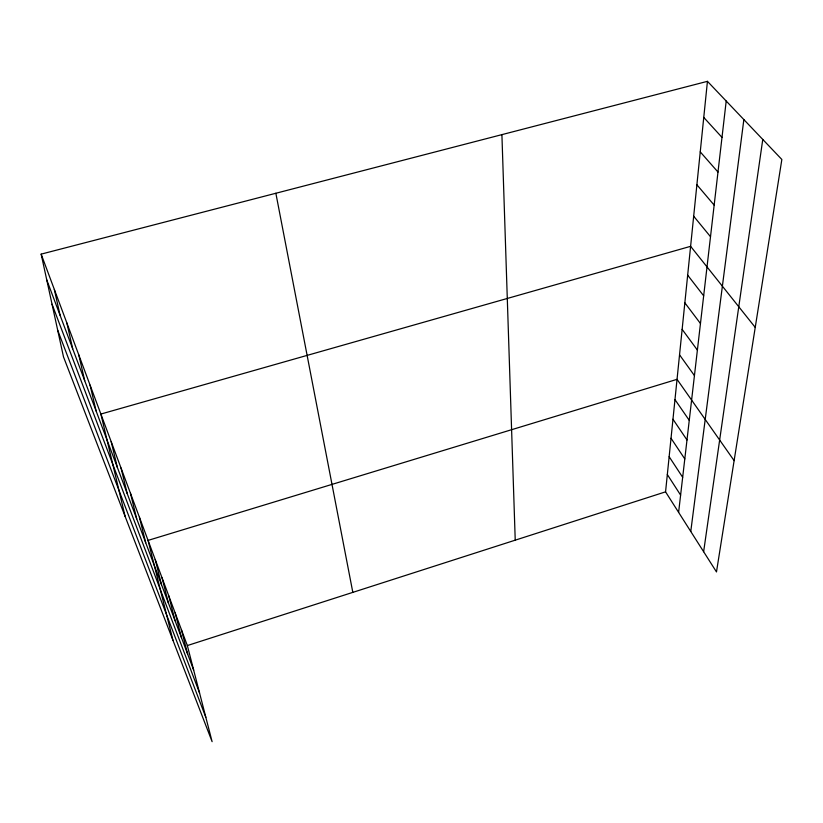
<?xml version="1.0" encoding="UTF-8"?>
<svg xmlns="http://www.w3.org/2000/svg" width="823" height="823" viewBox="0 0 823 823"><rect width="100%" height="100%" fill="white"/><g stroke="black" fill="none" stroke-linecap="round" stroke-linejoin="round"><path stroke-width="1.23" d="M707.441 81.333L781.85 159.487L716.483 571.923L665.56 491.845L707.441 81.333L41.15 254.132L63.494 356.873L212.108 741.667L187.346 645.561L41.15 254.132M678.615 512.359L726.205 101.044M690.764 531.473L743.858 119.592M703.634 551.708L762.767 139.447M187.346 645.561L665.56 491.845M703.758 117.432L721.997 137.39M700.239 151.874L717.985 172.048M696.886 184.774L714.158 205.112M693.676 216.223L710.506 236.695M755.236 327.4L690.61 246.324L100.879 414.051L125.137 516.474M687.668 275.16L703.665 295.817M684.839 302.813L700.466 323.521M682.133 329.344L697.39 350.084M679.541 354.836L694.437 375.586M734.126 460.643L677.041 379.331L148.068 540.402L172.923 640.222M674.973 399.618L689.263 420.347M672.967 419.246L686.989 439.955M671.023 438.258L684.798 458.936M669.15 456.683L682.668 477.309M667.33 474.532L680.611 495.107M57.733 330.352L205.832 717.327M52.044 304.201L199.567 693.007M46.746 279.871L193.672 670.107M181.338 629.482L187.675 654.182M175.134 612.868L181.472 637.702M168.715 595.677L175.052 620.655M162.069 577.89L168.406 603.012M155.197 559.475L161.524 584.721M139.437 517.297L145.733 542.799M130.435 493.183L136.7 518.799M121.022 467.989L127.256 493.707M111.177 441.632L117.36 467.433M90.077 385.133L96.137 411.047M78.751 354.806L84.718 380.72M66.848 322.935L72.712 348.839M54.328 289.429L60.079 315.271M275.859 193.261L352.82 592.365M501.907 134.633L515.229 540.166"/></g></svg>
